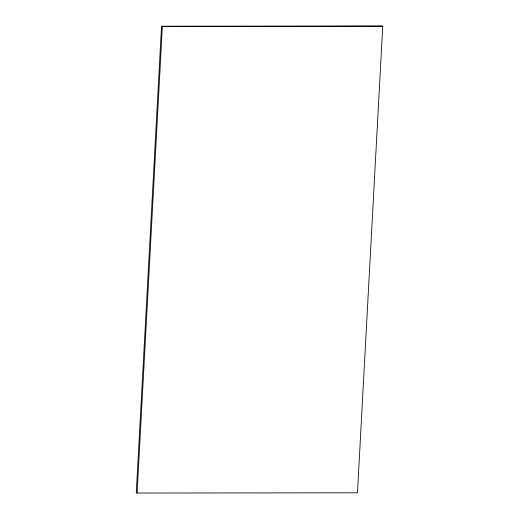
<?xml version="1.0" encoding="UTF-8"?>
<svg xmlns="http://www.w3.org/2000/svg" width="519" height="519" viewBox="0 0 519 519"><rect width="100%" height="100%" fill="white"/><g stroke="black" fill="none" stroke-linecap="round" stroke-linejoin="round"><path stroke-width="0.78" d="M161.532 26.203L136.27 492.693L137.107 493.05L357.468 492.797L382.73 26.307L381.893 25.95L161.532 26.203L162.369 26.566L382.73 26.307M137.107 493.05L162.369 26.566"/></g></svg>
